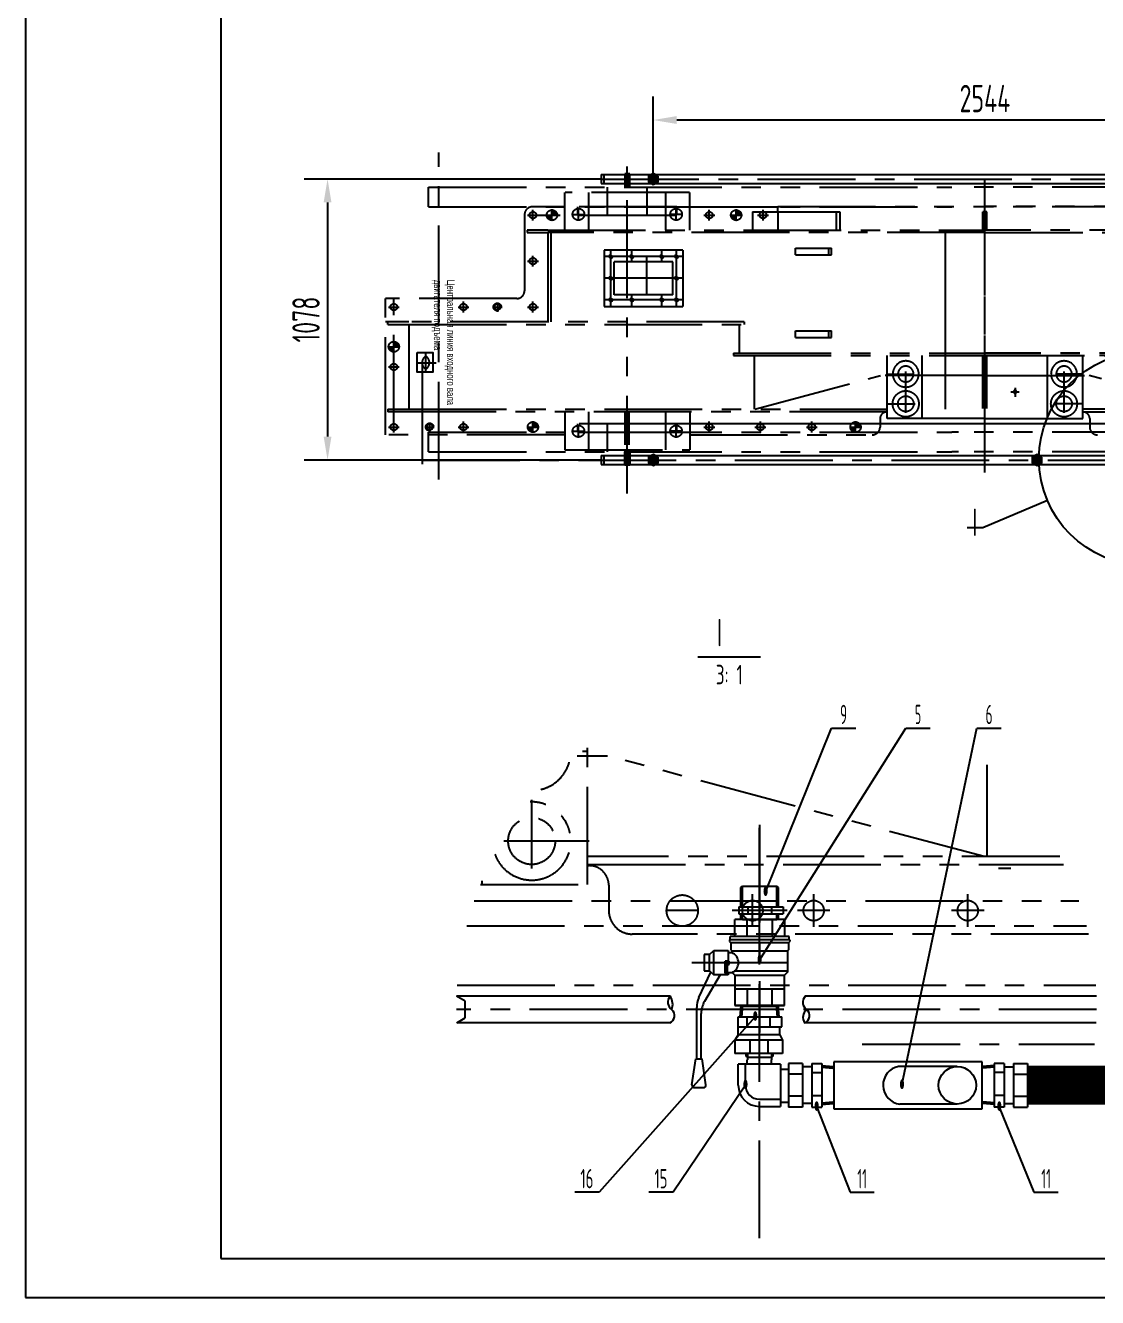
# Model space of a CAD drawing. Header units: millimetres. Extents: x -318 to 12282, y 0 to 8910.
# Drawn here: x -318 to 3794, y 0 to 4880 of the extents above; entities that cross this region are included whole.
import ezdxf
from ezdxf.enums import TextEntityAlignment as Align

# ---------------------------------------------------------------- set-up
doc = ezdxf.new("R2010")
doc.units = ezdxf.units.MM
doc.header["$LTSCALE"] = 300
for name, pattern in [('F', [0.75, 0.5, -0.25]), ('G', [2, 1.25, -0.25, 0.25, -0.25]), ('K', [2.5, 1.25, -0.25, 0.25, -0.25, 0.25, -0.25])]:
    doc.linetypes.add(name, pattern=pattern)
for name, color, linetype in [('01', 7, 'Continuous'), ('02', 1, 'Continuous'), ('04', 2, 'F'), ('05', 4, 'G'), ('07', 6, 'K'), ('08', 1, 'Continuous'), ('11', 3, 'Continuous')]:
    doc.layers.add(name, color=color, linetype=linetype)
doc.styles.get("Standard").update_dxf_attribs({"font": 'isocp', "width": 0.707, "bigfont": 'intecad.shx'})
doc.dimstyles.new('INTE', dxfattribs={"dimscale": 30, "dimtxt": 3.5, "dimasz": 3, "dimexe": 3, "dimexo": 0, "dimgap": 1, "dimtad": 1, "dimdec": 3, "dimdsep": 46, "dimtxsty": 'Standard', "dimcen": 0, "dimclrd": 1, "dimclre": 1, "dimclrt": 3, "dimaunit": 1, "dimadec": 4, "dimazin": 0, "dimtfac": 1, "dimtdec": 3, "dimtmove": 0, "dimatfit": 0, "dimfxl": 1, "dimarcsym": 0})

# ---------------------------------------------------------------- blocks, each defined once
blk = doc.blocks.new('*U19', base_point=(508.3, 1060.8))
at = {"layer": '01'}
blk.add_circle((508.3, 1060.8), 4.8, dxfattribs=at)
at = {"layer": '02'}
blk.add_arc((508.3, 1060.8), 6, 260, 170, dxfattribs=at)
blk = doc.blocks.new('*U20', base_point=(-35764, -246.9))
at = {"layer": '01'}
blk.add_circle((-35764, -246.9), 12, dxfattribs=at)
at = {"layer": '02'}
blk.add_arc((-35764, -246.9), 15, 260, 170, dxfattribs=at)
at = {"layer": '05'}
for p, q in [((-35764, -228.9), (-35764, -264.9)), ((-35746, -246.9), (-35782, -246.9))]:
    blk.add_line(p, q, dxfattribs=at)
blk = doc.blocks.new('*D53')
at = {"layer": '08', "color": 1, "lineweight": -2}
for p, q in [((1890.3, 4291.1), (750.6, 4291.1)), ((840.6, 4201.1), (840.6, 3303.1)), ((1890.3, 3213.1), (750.6, 3213.1))]:
    blk.add_line(p, q, dxfattribs=at)
at = {"layer": '08', "color": 1}
for points in [[(825.6, 4201.1), (855.6, 4201.1), (840.6, 4291.1)], [(825.6, 3303.1), (855.6, 3303.1), (840.6, 3213.1)]]:
    blk.add_solid(points, dxfattribs=at)
at = {"layer": 'Defpoints', "color": 0}
for p in [(1890.3, 4291.1), (840.6, 3213.1), (1890.3, 3213.1)]:
    blk.add_point(p, dxfattribs=at)
at = {"layer": '08', "color": 3, "insert": (758.1, 3752.1), "char_height": 105, "attachment_point": 5, "rotation": 90}
blk.add_mtext('1078', dxfattribs=at)
blk = doc.blocks.new('*D57')
at = {"layer": '08', "color": 1, "lineweight": -2}
for p, q in [((2090, 4312.5), (2090, 4607.5)), ((4633.8, 4312.5), (4633.8, 4607.5)), ((4543.8, 4517.5), (2180, 4517.5))]:
    blk.add_line(p, q, dxfattribs=at)
at = {"layer": '08', "color": 1}
for points in [[(2180, 4532.5), (2180, 4502.5), (2090, 4517.5)], [(4543.8, 4532.5), (4543.8, 4502.5), (4633.8, 4517.5)]]:
    blk.add_solid(points, dxfattribs=at)
at = {"layer": 'Defpoints', "color": 0}
for p in [(2090, 4517.5), (2090, 4312.5), (4633.8, 4312.5)]:
    blk.add_point(p, dxfattribs=at)
at = {"layer": '08', "color": 3, "insert": (3361.9, 4600), "char_height": 105, "attachment_point": 5}
blk.add_mtext('2544', dxfattribs=at)
blk = doc.blocks.new('*U83')
at = {"layer": '01'}
for points in [[(25, 292), (25, 5)], [(25, 5), (415, 5)]]:
    blk.add_lwpolyline(points, dxfattribs=at)
at = {"layer": '02'}
for points in [[(0, 297), (0, 0)], [(0, 0), (420, 0)]]:
    blk.add_lwpolyline(points, dxfattribs=at)

msp = doc.modelspace()

# ---------------------------------------------------------------- hatches: boundary and pattern name
at = {"layer": '01'}
h = msp.add_hatch(color=256, dxfattribs=at)
h.paths.add_polyline_path([(2000.255, 4273.8393), (1980.255, 4273.8393), (1980.255, 4259.8393), (2000.255, 4259.8393)])
h.paths.add_polyline_path([(2000.255, 4310.8393), (1980.255, 4310.8393), (1980.255, 4276.8393), (2000.255, 4276.8393)])
h.paths.add_polyline_path([(2000.255, 4276.8393), (1980.255, 4276.8393), (1980.255, 4273.8393), (2000.255, 4273.8393)])
h = msp.add_hatch(color=256, dxfattribs=at)
h.paths.add_polyline_path([(2108.6253, 4301.8165), (2097.7605, 4308.0893), (2082.33, 4308.0893), (2071.4652, 4301.8165), (2071.4652, 4291.0893), (2108.6253, 4291.0893)])
h.paths.add_polyline_path([(2108.6253, 4291.0893), (2071.4652, 4291.0893), (2071.4652, 4280.3621), (2082.33, 4274.0893), (2097.7605, 4274.0893), (2108.6253, 4280.3621)])
h.paths.add_polyline_path([(2090.0452, 4312.5437), (2082.33, 4308.0893), (2097.7605, 4308.0893)])
h.paths.add_polyline_path([(2097.7605, 4274.0893), (2082.33, 4274.0893), (2090.0452, 4269.6349)])
h = msp.add_hatch(color=256, dxfattribs=at)
h.paths.add_polyline_path([(2000.255, 3230.3393), (2000.255, 3244.3393), (1980.255, 3244.3393), (1980.255, 3230.3393)])
h.paths.add_polyline_path([(1980.255, 3193.3393), (2000.255, 3193.3393), (2000.255, 3227.3393), (1980.255, 3227.3393)])
h.paths.add_polyline_path([(2000.255, 3227.3393), (2000.255, 3230.3393), (1980.255, 3230.3393), (1980.255, 3227.3393)])
h = msp.add_hatch(color=256, dxfattribs=at)
h.paths.add_polyline_path([(2108.8351, 3223.8165), (2097.9703, 3230.0893), (2082.5398, 3230.0893), (2071.675, 3223.8165), (2071.675, 3213.0893), (2108.8351, 3213.0893)])
h.paths.add_polyline_path([(2108.8351, 3213.0893), (2071.675, 3213.0893), (2071.675, 3202.3621), (2082.5398, 3196.0893), (2097.9703, 3196.0893), (2108.8351, 3202.3621)])
h.paths.add_polyline_path([(2090.255, 3234.5437), (2082.5398, 3230.0893), (2097.9703, 3230.0893)])
h.paths.add_polyline_path([(2097.9703, 3196.0893), (2082.5398, 3196.0893), (2090.255, 3191.6349)])
h = msp.add_hatch(color=256, dxfattribs=at)
h.paths.add_polyline_path([(3580.4351, 3223.8165), (3569.5703, 3230.0893), (3554.1398, 3230.0893), (3543.275, 3223.8165), (3543.275, 3213.0893), (3580.4351, 3213.0893)])
h.paths.add_polyline_path([(3580.4351, 3213.0893), (3543.275, 3213.0893), (3543.275, 3202.3621), (3554.1398, 3196.0893), (3569.5703, 3196.0893), (3580.4351, 3202.3621)])
h.paths.add_polyline_path([(3561.855, 3234.5437), (3554.1398, 3230.0893), (3569.5703, 3230.0893)])
h.paths.add_polyline_path([(3569.5703, 3196.0893), (3554.1398, 3196.0893), (3561.855, 3191.6349)])
at = {"layer": '07', "linetype": 'K'}
h = msp.add_hatch(color=6, dxfattribs=at)
h.paths.add_polyline_path([(1701.355, 4132.5893), (1701.355, 4152.5893), (1681.355, 4152.5893, 0.414213562)])
h.paths.add_polyline_path([(1701.355, 4152.5893), (1721.355, 4152.5893, 0.414213562), (1701.355, 4172.5893)])
h = msp.add_hatch(color=6, dxfattribs=at)
h.paths.add_polyline_path([(2407.855, 4132.5893), (2407.855, 4152.5893), (2387.855, 4152.5893, 0.414213562)])
h.paths.add_polyline_path([(2407.855, 4152.5893), (2427.855, 4152.5893, 0.414213562), (2407.855, 4172.5893)])
h = msp.add_hatch(color=6, dxfattribs=at)
h.paths.add_polyline_path([(1094.855, 3627.5893), (1094.855, 3647.5893), (1074.855, 3647.5893, 0.414213562)])
h.paths.add_polyline_path([(1094.855, 3647.5893), (1114.855, 3647.5893, 0.414213562), (1094.855, 3667.5893)])
h = msp.add_hatch(color=6, dxfattribs=at)
h.paths.add_polyline_path([(1628.355, 3319.5893), (1628.355, 3339.5893), (1608.355, 3339.5893, 0.414213562)])
h.paths.add_polyline_path([(1628.355, 3339.5893), (1648.355, 3339.5893, 0.414213562), (1628.355, 3359.5893)])
h = msp.add_hatch(color=6, dxfattribs=at)
h.paths.add_polyline_path([(2845.855, 3339.5893), (2865.855, 3339.5893), (2865.855, 3319.5893, -0.414213562)])
h.paths.add_polyline_path([(2865.855, 3359.5893, -0.414213562), (2885.855, 3339.5893), (2865.855, 3339.5893)])

# ---------------------------------------------------------------- linework, layer by layer
for p, q in [((2593.0999, 1449.8265), (2402.5743, 1449.8265)), ((2402.5743, 1385.6265), (2402.5743, 1449.8265)), ((2450.2057, 1385.6265), (2450.2057, 1449.8265)), ((2545.4685, 1449.8265), (2545.4685, 1385.6265)), ((2593.0999, 1449.8265), (2593.0999, 1385.6265)), ((2613.3371, 1372.9407), (2382.3371, 1372.9407)), ((2382.3371, 1372.9407), (2382.3371, 1365.5237)), ((2610.7073, 1385.6265), (2384.967, 1385.6265)), ((2384.967, 1372.9407), (2384.967, 1385.6265)), ((2610.7073, 1372.9407), (2610.7073, 1385.6265)), ((2613.3371, 1372.9407), (2613.3371, 1365.5237)), ((2305.8677, 1316.1845), (2322.5784, 1331.1169)), ((2322.5784, 1238.536), (2322.5784, 1331.1169)), ((2322.5784, 1331.1169), (2376.8885, 1331.1169)), ((2376.8885, 1331.1169), (2376.8885, 1323.4517)), ((2376.8885, 1323.4517), (2376.8885, 1290.4999)), ((2376.8885, 1323.4517), (2391.5052, 1323.4517)), ((2382.3371, 1365.5237), (2387.6059, 1360.2549)), ((2608.0683, 1360.2549), (2387.6059, 1360.2549)), ((2387.6059, 1360.2549), (2387.6059, 1334.3478)), ((2387.6059, 1334.3478), (2391.5052, 1330.4485)), ((2391.5052, 1330.4485), (2604.1691, 1330.4485)), ((2391.5052, 1330.4485), (2391.5052, 1323.4517)), ((2608.0683, 1334.3478), (2604.1691, 1330.4485)), ((2604.1691, 1330.4485), (2604.1691, 1248.4822)), ((2608.0683, 1360.2549), (2613.3371, 1365.5237)), ((2608.0683, 1360.2549), (2608.0683, 1334.3478)), ((2284.9792, 1316.1845), (2284.9792, 1253.4684)), ((2305.8677, 1316.1845), (2284.9792, 1316.1845)), ((2305.8677, 1253.4684), (2305.8677, 1316.1845)), ((2376.8885, 1290.4999), (2365.7042, 1290.4999)), ((2365.7042, 1290.4999), (2365.7042, 1238.536)), ((2365.7042, 1246.2013), (2365.7042, 1290.4999)), ((2372.8839, 1290.4999), (2372.8839, 1278.0153)), ((2381.4248, 1290.4999), (2372.8839, 1290.4999)), ((2372.8839, 1278.0153), (2372.8839, 1246.2013)), ((2372.8839, 1278.0153), (2381.4248, 1278.0153)), ((2381.4248, 1278.0153), (2381.4248, 1290.4999)), ((2265.0884, 1150.5386), (2311.0736, 1248.8165)), ((2284.9792, 1253.4684), (2305.8677, 1253.4684)), ((2346.1398, 1238.536), (2286.0128, 1135.5608)), ((2305.8677, 1253.4684), (2322.5784, 1238.536)), ((2376.8885, 1238.536), (2322.5784, 1238.536)), ((2372.8839, 1250.6155), (2365.7042, 1250.6155)), ((2391.5052, 1246.2013), (2365.7042, 1246.2013)), ((2376.8885, 1246.2013), (2376.8885, 1238.536)), ((2392.8487, 1247.1387), (2402.5743, 1237.413)), ((2400.5243, 1253.83), (2604.1691, 1253.83)), ((2402.5743, 1237.413), (2593.0999, 1237.413)), ((2402.5743, 1237.413), (2402.5743, 1119.8265)), ((2604.1691, 1248.4822), (2593.0999, 1237.413)), ((2593.0999, 1119.8265), (2593.0999, 1237.413)), ((2402.5743, 1184.0265), (2593.0999, 1184.0265)), ((2450.2057, 1184.0265), (2450.2057, 1119.8265)), ((2545.4685, 1119.8265), (2545.4685, 1184.0265)), ((2256.606, 915.6892), (2256.606, 1112.3957)), ((2273.7338, 915.6892), (2273.7338, 1090.1796)), ((2402.5743, 1119.8265), (2593.0999, 1119.8265)), ((2591.6098, 1119.8265), (2404.0644, 1119.8265)), ((2238.4266, 815.8085), (2252.6837, 915.6892)), ((2252.6837, 915.6892), (2277.6561, 915.6892)), ((2291.9132, 815.8085), (2277.6561, 915.6892)), ((2247.3363, 805.5367), (2283.0036, 805.5367))]:
    msp.add_line(p, q)
for centre, radius, start, end in [((2374.3613, 1284.8265), 42.259, 293.9342017, 66.0657983), ((2346.606, 1112.3957), 90, 154.9246566, 180), ((2363.7338, 1090.1796), 90, 149.719451, 180), ((2247.3363, 814.5367), 9, 171.8763811, 270), ((2283.0036, 814.5367), 9, 270, 8.1236189)]:
    msp.add_arc(centre, radius, start, end)
at = {"layer": '01'}
for p, q in [((1890.255, 4308.0893), (4651.4549, 4308.0893)), ((1890.255, 4308.0893), (1890.255, 4274.0893)), ((1900.255, 4308.0893), (1900.255, 4274.0893)), ((2000.255, 4310.8393), (1980.255, 4310.8393)), ((1980.255, 4310.8393), (1980.255, 4259.8393)), ((2000.255, 4259.8393), (2000.255, 4310.8393)), ((1890.255, 4274.0893), (4651.4549, 4274.0893)), ((2000.255, 4276.8393), (1980.255, 4276.8393)), ((2000.255, 4273.8393), (1980.255, 4273.8393)), ((1980.255, 4259.8393), (2000.255, 4259.8393)), ((3209.5246, 4095.5893), (3209.5246, 3408.5893)), ((1203.201, 3586.5893), (1203.201, 3196.8837)), ((1890.255, 3230.0893), (1890.255, 3196.0893)), ((1890.255, 3230.0893), (5533.455, 3230.0893)), ((1900.255, 3230.0893), (1900.255, 3196.0893)), ((1980.255, 3244.3393), (2000.255, 3244.3393)), ((1980.255, 3193.3393), (1980.255, 3244.3393)), ((2000.255, 3230.3393), (1980.255, 3230.3393)), ((2000.255, 3227.3393), (1980.255, 3227.3393)), ((2000.255, 3244.3393), (2000.255, 3193.3393)), ((1890.255, 3196.0893), (5533.455, 3196.0893)), ((2000.255, 3193.3393), (1980.255, 3193.3393)), ((2501.4594, 2457.3984), (2261.4594, 2457.3984)), ((2418.06, 1499.3265), (2418.06, 1472.3265)), ((2452.8038, 1499.3265), (2452.8038, 1472.3265)), ((2542.8704, 1499.3265), (2542.8704, 1472.3265)), ((2587.9038, 1499.3265), (2587.9038, 1472.3265)), ((2154.8936, 1155.9765), (1335.8348, 1155.9765)), ((1368.8711, 1137.1581), (1335.8425, 1156.2272)), ((1368.8711, 1072.7949), (1368.8711, 1137.1581)), ((3790.0253, 1155.9765), (2672.5077, 1155.9765)), ((2415.2606, 1038.0221), (2415.2606, 1076.4121)), ((2422.8371, 1118.3946), (2572.8371, 1118.3946)), ((2426.9633, 1119.8265), (2568.7109, 1119.8265)), ((2449.461, 1038.0221), (2449.461, 1076.4121)), ((2538.1189, 1038.0221), (2538.1189, 1076.4121)), ((2582.4478, 1038.0221), (2582.4478, 1076.4121)), ((1336.9309, 1054.3542), (1368.8711, 1072.7949)), ((2152.8118, 1053.9765), (1336.9507, 1053.9765)), ((2415.8977, 1007.9791), (2415.8977, 1038.0221)), ((2575.0538, 1007.9791), (2575.0538, 1038.0221)), ((3788.9094, 1053.9765), (2669.083, 1053.9765)), ((2415.8977, 1007.9791), (2402.8817, 986.9381)), ((2585.9724, 986.9381), (2402.8817, 986.9381)), ((2402.8817, 986.9381), (2402.8817, 936.7349)), ((2575.0538, 1007.9791), (2415.8977, 1007.9791)), ((2460.1774, 986.9381), (2460.1774, 936.7349)), ((2528.6768, 986.9381), (2528.6768, 936.7349)), ((2575.0538, 1007.9791), (2585.9724, 986.9381)), ((2585.9724, 986.9381), (2585.9724, 936.7349)), ((2585.9724, 936.7349), (2402.8817, 936.7349)), ((2445.5536, 936.7349), (2445.5536, 926.2273)), ((2548.1536, 936.7349), (2548.1536, 926.2273)), ((2415.8536, 814.3962), (2415.8536, 895.3962)), ((2577.8536, 895.3962), (2415.8536, 895.3962)), ((2443.5545, 814.3962), (2443.5545, 895.3962)), ((2445.5536, 926.2273), (2450.9536, 920.8273)), ((2450.0882, 895.3962), (2450.0882, 911.6473)), ((2542.7536, 920.8273), (2450.9536, 920.8273)), ((2548.1536, 926.2273), (2542.7536, 920.8273)), ((2543.619, 895.3962), (2543.619, 911.6473)), ((2577.8536, 895.3962), (2577.8536, 733.3962)), ((2662.6468, 898.5739), (2608.6468, 898.5739)), ((2697.4433, 884.5522), (2662.6468, 884.5522)), ((2697.4433, 897.9898), (2735.8332, 897.9898)), ((3351.8455, 904.3962), (2781.8455, 904.3962)), ((2781.8455, 904.3962), (2781.8455, 724.3962)), ((3256.0773, 886.3962), (3031.0776, 886.3962)), ((3351.8455, 724.3962), (3351.8455, 904.3962)), ((3436.2478, 897.9898), (3397.8578, 897.9898)), ((3436.2478, 884.5522), (3471.0443, 884.5522)), ((2608.6468, 874.7876), (2577.8536, 874.7876)), ((2662.6468, 856.4851), (2608.6468, 856.4851)), ((2697.4433, 863.7894), (2735.8332, 863.7894)), ((3436.2478, 863.7894), (3397.8578, 863.7894)), ((2496.8536, 761.0972), (2577.8536, 761.0972)), ((2496.8536, 733.3962), (2577.8536, 733.3962)), ((2608.6468, 747.9671), (2577.8536, 747.9671)), ((2662.6468, 772.3074), (2608.6468, 772.3074)), ((2697.4433, 744.9381), (2662.6468, 744.9381)), ((2697.4433, 775.1316), (2735.8332, 775.1316)), ((3256.0773, 742.3962), (3035.693, 742.3962)), ((3436.2478, 775.1316), (3397.8578, 775.1316)), ((3436.2478, 744.9381), (3471.0443, 744.9381)), ((2662.6468, 730.2185), (2608.6468, 730.2185)), ((2697.4433, 730.8026), (2735.8332, 730.8026)), ((2781.8455, 724.3962), (3351.8455, 724.3962)), ((3436.2478, 730.8026), (3397.8578, 730.8026))]:
    msp.add_line(p, q, dxfattribs=at)
at = {"layer": '01', "color": 7, "linetype": 'Continuous'}
for p, q in [((3413.4159, 1647.8814), (3461.5306, 1647.8814)), ((2425.8371, 1572.8265), (2431.8371, 1578.8265)), ((2425.8371, 1499.3265), (2425.8371, 1572.8265)), ((2431.8371, 1578.8265), (2563.8371, 1578.8265)), ((2569.8371, 1572.8265), (2563.8371, 1578.8265)), ((2569.8371, 1499.3265), (2569.8371, 1572.8265)), ((2431.8371, 1521.8265), (2563.8371, 1521.8265)), ((2418.06, 1499.3265), (2587.9038, 1499.3265)), ((2418.06, 1472.3265), (2587.9038, 1472.3265)), ((2425.8371, 1449.8265), (2425.8371, 1472.3265)), ((2569.8371, 1449.8265), (2569.8371, 1472.3265)), ((2431.8371, 1449.8265), (2563.8371, 1449.8265)), ((2415.2606, 1076.4121), (2582.4478, 1076.4121)), ((2423.1425, 1076.4121), (2426.9858, 1120.3412)), ((2563.8371, 1119.8265), (2431.8371, 1119.8265)), ((2432.8695, 1119.8265), (2562.8048, 1119.8265)), ((2572.5317, 1076.4121), (2568.6884, 1120.3412)), ((2415.2606, 1038.0221), (2582.4478, 1038.0221)), ((2450.9536, 920.8273), (2450.9536, 911.6473)), ((2542.7536, 920.8273), (2542.7536, 911.6473)), ((2608.6468, 898.5739), (2608.6468, 730.2185)), ((2662.6468, 898.5739), (2662.6468, 730.2185)), ((2697.4433, 897.9898), (2697.4433, 730.8026)), ((2735.8332, 897.9898), (2735.8332, 730.8026)), ((2735.8332, 890.1079), (2779.7624, 886.2646)), ((3397.8578, 890.1079), (3353.9287, 886.2646)), ((3397.8578, 897.9898), (3397.8578, 730.8026)), ((3436.2478, 897.9898), (3436.2478, 730.8026)), ((2735.8332, 740.7187), (2779.7624, 744.562)), ((3397.8578, 740.7187), (3353.9287, 744.562))]:
    msp.add_line(p, q, dxfattribs=at)
at = {"layer": '01'}
for points in [[(2108.6253, 4301.8165), (2090.0452, 4312.5437), (2071.4652, 4301.8165), (2071.4652, 4280.3621), (2090.0452, 4269.6349), (2108.6253, 4280.3621)], [(2108.6253, 4301.8165), (2090.0452, 4312.5437), (2071.4652, 4301.8165), (2071.4652, 4280.3621), (2090.0452, 4269.6349), (2108.6253, 4280.3621)], [(1184.8007, 3625.05), (1244.5444, 3625.05), (1244.5444, 3550.7691), (1184.8007, 3550.7691)], [(2108.8351, 3223.8165), (2090.255, 3234.5437), (2071.675, 3223.8165), (2071.675, 3202.3621), (2090.255, 3191.6349), (2108.8351, 3202.3621)], [(3580.4351, 3223.8165), (3561.855, 3234.5437), (3543.275, 3223.8165), (3543.275, 3202.3621), (3561.855, 3191.6349), (3580.4351, 3202.3621)], [(3580.4351, 3223.8165), (3561.855, 3234.5437), (3543.275, 3223.8165), (3543.275, 3202.3621), (3561.855, 3191.6349), (3580.4351, 3202.3621)]]:
    msp.add_lwpolyline(points, close=True, dxfattribs=at)
msp.add_circle((3256.0773, 814.3962), 72, dxfattribs=at)
for centre, radius, start, end in [((2179.7264, 1132.8293), 33.9479, 137.0120757, 236.8487143), ((2104.0767, 1123.634), 60.2361, 341.3859926, 32.4747974), ((2697.3405, 1132.8293), 33.9479, 137.0120757, 236.8487143), ((2141.883, 1081.6927), 29.7931, 291.5199686, 49.6770612), ((2699.9928, 1074.9875), 36.2721, 125.7983808, 215.398649), ((2659.4971, 1081.6927), 29.7931, 291.5199686, 49.6770612), ((3043.8738, 814.7324), 72.7973, 100.1239786, 263.5475772), ((2496.8536, 814.3962), 81, 180, 270), ((2496.8536, 814.3962), 53.299, 180, 270)]:
    msp.add_arc(centre, radius, start, end, dxfattribs=at)
at = {"layer": '02', "color": 1, "linetype": 'Continuous'}
for p, q in [((4542.555, 3352.0393), (2180.555, 3352.0393)), ((3260.055, 3320.3393), (3235.055, 3320.3393)), ((3260.055, 3244.3393), (3235.055, 3244.3393)), ((2431.8371, 1499.3265), (2431.8371, 1578.8265)), ((2563.8371, 1499.3265), (2563.8371, 1578.8265)), ((2431.8371, 1449.8265), (2431.8371, 1472.3265)), ((2563.8371, 1449.8265), (2563.8371, 1472.3265)), ((2429.0712, 1076.4121), (2432.8695, 1119.8265)), ((2566.603, 1076.4121), (2562.8048, 1119.8265)), ((2735.8332, 884.1792), (2779.2476, 880.381)), ((3397.8578, 884.1792), (3354.4434, 880.381)), ((2735.8332, 746.6474), (2779.2476, 750.4456)), ((3397.8578, 746.6474), (3354.4434, 750.4456))]:
    msp.add_line(p, q, dxfattribs=at)
at = {"layer": '02'}
for p, q in [((3601.6283, 3057.9821), (3353.7737, 2953.0196)), ((3353.7737, 2953.0196), (3293.7737, 2953.0196)), ((2497.8371, 1293.9228), (3058.9826, 2184.8068)), ((2520.7104, 1555.1617), (2773.3736, 2184.8068)), ((2773.3736, 2184.8068), (2866.3736, 2184.8068)), ((3043.8738, 814.7324), (3331.3971, 2184.8068)), ((3058.9826, 2184.8068), (3151.9826, 2184.8068)), ((3331.3971, 2184.8068), (3424.3971, 2184.8068)), ((2481.0669, 1076.4121), (1881.7957, 403.9659)), ((2450.9536, 936.7349), (2450.9536, 920.8273)), ((2542.7536, 936.7349), (2542.7536, 920.8273)), ((2443.5545, 814.3962), (2165.8246, 403.9659)), ((2716.6383, 730.8026), (2844.5029, 403.9659)), ((3417.0528, 730.8026), (3550.162, 403.9659)), ((1881.7957, 403.9659), (1788.7957, 403.9659)), ((2165.8246, 403.9659), (2072.8246, 403.9659)), ((2844.5029, 403.9659), (2937.5029, 403.9659)), ((3550.162, 403.9659), (3643.162, 403.9659))]:
    msp.add_line(p, q, dxfattribs=at)
msp.add_circle((3978.4547, 3217.562), 409.2235, dxfattribs=at)
at = {"layer": '04', "color": 2, "linetype": 'F'}
for p, q in [((1914.055, 4152.1393), (1914.055, 4259.8393)), ((2066.055, 4152.1393), (2066.055, 4259.8393)), ((1914.055, 3244.3393), (1914.055, 3352.0393))]:
    msp.add_line(p, q, dxfattribs=at)
at = {"layer": '05', "color": 4, "linetype": 'G'}
for p, q in [((1267.355, 3138.2412), (1267.355, 4393.333)), ((1890.255, 4291.0893), (5706.9032, 4291.0893)), ((3361.855, 3244.3393), (3361.855, 4259.8393)), ((1990.055, 3146.2391), (1990.055, 3415.046)), ((1203.201, 3213.0893), (5533.455, 3213.0893)), ((2497.8371, 227.5486), (2497.8371, 1857.8061)), ((2497.8371, 1814.0094), (2497.8371, 1017.3975)), ((2497.8371, 1340.1261), (2497.8371, 1626.8601)), ((2392.8371, 1485.8265), (2602.8371, 1485.8265)), ((2238.3371, 1284.8265), (2608.2354, 1284.8265)), ((3790.5273, 1104.9765), (1335.3328, 1104.9765)), ((2891.5693, 971.8844), (3781.827, 971.8844))]:
    msp.add_line(p, q, dxfattribs=at)
at = {"layer": '07', "color": 6, "linetype": 'K'}
for p, q in [((1990.255, 3084.5916), (1990.255, 4338.9804)), ((3361.855, 3165.5507), (3361.855, 4302.9255)), ((1228.055, 4259.8393), (3235.055, 4259.8393)), ((1228.055, 4183.8393), (1228.055, 4259.8393)), ((5495.055, 4259.8393), (3260.055, 4259.8393)), ((1750.255, 4095.5893), (1750.255, 4239.5893)), ((2228.405, 4239.5893), (1752.105, 4239.5893)), ((1842.755, 4095.5893), (1842.755, 4239.5893)), ((2137.755, 4095.5893), (2137.755, 4239.5893)), ((2230.255, 4095.5893), (2230.255, 4239.5893)), ((1228.055, 4183.8393), (3235.055, 4183.8393)), ((1596.255, 4154.5893), (1596.255, 3862.5893)), ((1607.5229, 4152.5893), (1732.8784, 4152.5893)), ((1750.255, 4184.5893), (1626.605, 4184.5893)), ((1628.355, 4131.7572), (1628.355, 4173.4215)), ((1701.355, 4131.7572), (1701.355, 4173.4215)), ((1782.0229, 4155.5893), (1823.6872, 4155.5893)), ((2180.555, 4183.8393), (1799.555, 4183.8393)), ((1799.555, 4183.8393), (1799.555, 4152.0393)), ((1799.555, 4152.0393), (2180.555, 4152.0393)), ((1802.855, 4134.7572), (1802.855, 4176.4215)), ((2198.4618, 4155.5893), (2156.7976, 4155.5893)), ((2177.6297, 4134.7572), (2177.6297, 4176.4215)), ((2180.555, 4152.0393), (2180.555, 4183.8393)), ((2228.405, 4184.5893), (2567.855, 4184.5893)), ((2284.0229, 4152.5893), (2325.6872, 4152.5893)), ((2304.855, 4131.7572), (2304.855, 4173.4215)), ((2387.0229, 4152.5893), (2428.6872, 4152.5893)), ((2407.855, 4131.7572), (2407.855, 4173.4215)), ((2470.0166, 4165.5893), (2470.0166, 4095.5893)), ((2470.0166, 4165.5893), (2805.9174, 4165.5893)), ((2490.0229, 4152.5893), (2531.6872, 4152.5893)), ((2510.855, 4131.7572), (2510.855, 4173.4215)), ((2567.855, 4185.7893), (3361.855, 4185.7893)), ((2567.855, 4165.5893), (2567.855, 4185.7893)), ((2567.855, 4165.5893), (2567.855, 4095.5893)), ((2791.7502, 4165.5893), (2791.7502, 4095.5893)), ((2805.9174, 4165.5893), (2805.9174, 4095.5893)), ((5495.055, 4183.8393), (3260.055, 4183.8393)), ((3354.355, 4095.5893), (3354.355, 4165.5893)), ((3369.355, 4165.5893), (3354.355, 4165.5893)), ((4155.855, 4185.7893), (3361.855, 4185.7893)), ((3369.355, 4095.5893), (3369.355, 4165.5893)), ((1685.605, 4095.5893), (1605.717, 4095.5893)), ((1605.717, 4095.5893), (1605.717, 4085.5893)), ((1605.717, 4085.5893), (1685.605, 4085.5893)), ((1685.255, 4085.5893), (1685.255, 3743.5893)), ((1685.605, 4095.5893), (3361.855, 4095.5893)), ((3361.855, 4085.5893), (1685.605, 4085.5893)), ((1697.255, 4085.5893), (1697.255, 3743.5893)), ((5038.105, 4095.5893), (3361.855, 4095.5893)), ((3361.855, 4085.5893), (5038.105, 4085.5893)), ((1902.0744, 4018.5893), (1902.0744, 3802.5893)), ((2203.9155, 4018.5893), (1902.0744, 4018.5893)), ((1927.0744, 3802.5893), (1927.0744, 4018.5893)), ((2007.7578, 3974.0893), (2007.7578, 4018.5893)), ((2122.7578, 3974.0893), (2122.7578, 4018.5893)), ((2178.9155, 3802.5893), (2178.9155, 4018.5893)), ((2203.9155, 4018.5893), (2203.9155, 3802.5893)), ((2635.5796, 4000.5893), (2635.5796, 4025.5893)), ((2635.5796, 4025.5893), (2773.5393, 4025.5893)), ((2763.2179, 4000.5893), (2763.2179, 4025.5893)), ((2773.5393, 4000.5893), (2773.5393, 4025.5893)), ((1607.5229, 3976.0893), (1649.1872, 3976.0893)), ((1628.355, 3955.2572), (1628.355, 3996.9215)), ((2203.9155, 3993.5893), (1902.0744, 3993.5893)), ((1939.6011, 3847.0893), (1939.6011, 3974.0893)), ((2165.1733, 3974.0893), (1939.6011, 3974.0893)), ((2065.2578, 3847.0893), (2065.2578, 3993.5893)), ((2165.1733, 3847.0893), (2165.1733, 3974.0893)), ((2635.5796, 4000.5893), (2773.5393, 4000.5893)), ((2203.9155, 3910.5893), (1902.0744, 3910.5893)), ((2065.2578, 3876.3717), (2065.2578, 3949.1824)), ((1063.255, 3309.5893), (1063.255, 3832.5893)), ((1566.605, 3832.5893), (1063.255, 3832.5893)), ((1094.855, 3318.7572), (1094.855, 3832.5893)), ((1361.855, 3779.2572), (1361.855, 3820.9215)), ((1628.355, 3779.2572), (1628.355, 3820.9215)), ((2203.9155, 3827.5893), (1902.0744, 3827.5893)), ((2165.1733, 3847.0893), (1939.6011, 3847.0893)), ((2007.7578, 3802.5893), (2007.7578, 3847.0893)), ((2122.7578, 3802.5893), (2122.7578, 3847.0893)), ((1074.0229, 3800.0893), (1115.6872, 3800.0893)), ((1341.0229, 3800.0893), (1382.6872, 3800.0893)), ((1607.5229, 3800.0893), (1649.1872, 3800.0893)), ((1902.0744, 3802.5893), (2203.9155, 3802.5893)), ((2438.8635, 3743.5893), (1063.255, 3743.5893)), ((1152.255, 3743.5893), (1072.117, 3743.5893)), ((1072.117, 3733.5893), (1072.117, 3743.5893)), ((1072.117, 3733.5893), (1152.2547, 3733.5893)), ((1152.2547, 3733.5893), (2438.8635, 3733.5893)), ((1152.255, 3733.5893), (1152.255, 3408.5893)), ((2419.7584, 3733.5893), (2419.7584, 3623.5893)), ((2438.8635, 3743.5893), (2438.8635, 3733.5893)), ((2438.8635, 3743.5893), (2438.8635, 3733.5893)), ((2635.5796, 3683.5893), (2635.5796, 3708.5893)), ((2635.5796, 3708.5893), (2773.5393, 3708.5893)), ((2635.5796, 3683.5893), (2773.5393, 3683.5893)), ((2763.2179, 3683.5893), (2763.2179, 3708.5893)), ((2773.5393, 3683.5893), (2773.5393, 3708.5893)), ((1074.0229, 3647.5893), (1115.6872, 3647.5893)), ((1217.2625, 3552.1683), (1217.2625, 3628.5666)), ((2397.4834, 3623.5893), (3361.855, 3623.5893)), ((2397.4834, 3623.5893), (2397.4834, 3613.5893)), ((2397.4834, 3613.5893), (3361.855, 3613.5893)), ((2476.355, 3613.5893), (2476.355, 3408.5893)), ((2986.855, 3537.5893), (2986.855, 3613.5893)), ((3121.855, 3537.5893), (3121.855, 3613.5893)), ((3354.355, 3410.5893), (3354.355, 3613.5893)), ((4326.2267, 3623.5893), (3361.855, 3623.5893)), ((4326.2267, 3613.5893), (3361.855, 3613.5893)), ((3369.355, 3410.5893), (3369.355, 3613.5893)), ((3369.355, 3613.5893), (4247.355, 3613.5893)), ((3601.855, 3537.5893), (3601.855, 3613.5893)), ((3736.855, 3537.5893), (3736.855, 3613.5893)), ((1074.0229, 3570.0893), (1115.6872, 3570.0893)), ((1183.1954, 3586.5893), (1257.2969, 3586.5893)), ((2480.0871, 3408.5893), (2961.5216, 3537.5893)), ((3354.355, 3537.5893), (2961.5216, 3537.5893)), ((2986.855, 3543.0893), (3086.2918, 3543.0893)), ((2986.855, 3372.9893), (2986.855, 3537.5893)), ((3058.355, 3393.6232), (3058.355, 3553.127)), ((3121.855, 3372.9893), (3121.855, 3537.5893)), ((3369.355, 3537.5893), (3762.1884, 3537.5893)), ((3601.855, 3372.9893), (3601.855, 3537.5893)), ((3736.855, 3543.0893), (3637.4183, 3543.0893)), ((3665.355, 3393.6232), (3665.355, 3553.127)), ((3736.855, 3372.9893), (3736.855, 3537.5893)), ((4243.623, 3408.5893), (3762.1884, 3537.5893)), ((3461.7495, 3474.9893), (3493.4735, 3474.9893)), ((3477.73, 3489.9667), (3477.73, 3455.4683)), ((2984.7878, 3428.5893), (3093.86, 3428.5893)), ((3738.9223, 3428.5893), (3629.8501, 3428.5893)), ((2986.855, 3398.5893), (1063.255, 3398.5893)), ((1072.117, 3408.5893), (1152.2547, 3408.5893)), ((1072.117, 3408.5893), (1072.117, 3398.5893)), ((1152.255, 3398.5893), (1072.117, 3398.5893)), ((1152.2547, 3408.5893), (2986.855, 3408.5893)), ((1750.255, 3398.5893), (1750.255, 3252.1893)), ((1842.755, 3252.1893), (1842.755, 3398.5893)), ((1982.755, 3271.5893), (1982.755, 3398.5893)), ((1997.755, 3271.5893), (1997.755, 3398.5893)), ((2137.755, 3252.1893), (2137.755, 3398.5893)), ((2230.255, 3398.5893), (2230.255, 3252.1893)), ((2959.7878, 3371.9986), (2959.7878, 3339.5893)), ((2959.7878, 3371.9986), (2959.7878, 3339.5893)), ((3361.855, 3372.9893), (2986.855, 3372.9893)), ((3361.855, 3372.9893), (3736.855, 3372.9893)), ((5571.4553, 3408.5893), (3736.855, 3408.5893)), ((3736.855, 3398.5893), (5660.455, 3398.5893)), ((3763.9223, 3371.9986), (3763.9223, 3339.5893)), ((3763.9223, 3371.9986), (3763.9223, 3339.5893)), ((1074.0229, 3339.5893), (1115.6872, 3339.5893)), ((1228.055, 3320.3393), (3235.055, 3320.3393)), ((1228.055, 3244.3393), (1228.055, 3320.3393)), ((1341.0229, 3339.5893), (1382.6872, 3339.5893)), ((1361.855, 3318.7572), (1361.855, 3360.4215)), ((1607.5229, 3339.5893), (1649.1872, 3339.5893)), ((1628.355, 3318.7572), (1628.355, 3360.4215)), ((1782.0229, 3323.5893), (1823.6872, 3323.5893)), ((2180.555, 3352.0393), (1799.555, 3352.0393)), ((1799.555, 3352.0393), (1799.555, 3320.3393)), ((1799.555, 3320.3393), (2180.555, 3320.3393)), ((1802.855, 3302.7572), (1802.855, 3344.4215)), ((2198.4618, 3323.5893), (2156.7976, 3323.5893)), ((2177.6297, 3302.7572), (2177.6297, 3344.4215)), ((2180.555, 3320.3393), (2180.555, 3352.0393)), ((2284.0229, 3339.5893), (2325.6872, 3339.5893)), ((2304.855, 3318.7572), (2304.855, 3360.4215)), ((2480.0229, 3339.5893), (2521.6872, 3339.5893)), ((2500.855, 3318.7572), (2500.855, 3360.4215)), ((2677.0229, 3339.5893), (2718.6872, 3339.5893)), ((2697.855, 3318.7572), (2697.855, 3360.4215)), ((2845.0229, 3339.5893), (2886.6872, 3339.5893)), ((2865.855, 3318.7572), (2865.855, 3360.4215)), ((5495.055, 3320.3393), (3260.055, 3320.3393)), ((1750.255, 3309.5893), (1063.255, 3309.5893)), ((2230.255, 3309.5893), (2929.7878, 3309.5893)), ((1228.055, 3244.3393), (3235.055, 3244.3393)), ((1750.255, 3252.1893), (2230.255, 3252.1893)), ((5495.055, 3244.3393), (3260.055, 3244.3393)), ((1838.1309, 2078.4765), (1838.1309, 2109.2736)), ((1797.8041, 2078.4765), (1914.1311, 2078.4765)), ((1838.1309, 2094.9765), (1818.9792, 2094.9765)), ((1838.1309, 1584.6765), (1838.1309, 2078.4765)), ((3358.4348, 1691.4765), (1914.1311, 2078.4765)), ((3369.6309, 2043.8181), (3369.6309, 1691.4765)), ((1623.6309, 1646.5781), (1623.6309, 1908.8958)), ((1844.3326, 1751.4765), (1517.1161, 1751.4765)), ((3648.6336, 1691.4765), (1838.1309, 1691.4765)), ((1838.1309, 1661.4765), (3663.9464, 1661.4765)), ((1427.2557, 1584.6765), (1838.1309, 1584.6765)), ((1433.1309, 1584.6765), (1433.1309, 1598.7371)), ((1919.3326, 1581.7045), (1919.3326, 1484.4765)), ((1919.3326, 1581.7045), (1919.3326, 1484.4765)), ((1403.4398, 1521.8265), (3722.4203, 1521.8265)), ((2470.8373, 1421.9801), (2470.8373, 1546.9729)), ((2705.1309, 1421.9801), (2705.1309, 1546.9729)), ((3296.1309, 1421.9801), (3296.1309, 1546.9729)), ((2263.6273, 1484.4765), (2138.6345, 1484.4765)), ((2767.6273, 1484.4765), (2642.6345, 1484.4765)), ((3358.6273, 1484.4765), (3233.6345, 1484.4765)), ((1374.6092, 1426.7265), (3751.2509, 1426.7265)), ((3759.1549, 1394.4765), (2009.3326, 1394.4765)), ((1337.8905, 1198.7265), (3787.9696, 1198.7265)), ((3471.0443, 898.5739), (3471.0443, 730.2185)), ((3471.0443, 898.5739), (3525.0443, 898.5739)), ((3525.0443, 898.5739), (3525.0443, 730.2185)), ((3471.0443, 856.4851), (3525.0443, 856.4851)), ((3525.0443, 814.3962), (3752.3669, 814.3962)), ((3471.0443, 772.3074), (3525.0443, 772.3074)), ((3471.0443, 730.2185), (3525.0443, 730.2185))]:
    msp.add_line(p, q, dxfattribs=at)
at = {"layer": '07', "color": 6, "linetype": 'K', "const_width": 150}
msp.add_lwpolyline([(3525.0443, 814.3962), (3849.5871, 814.3962)], dxfattribs=at)
at = {"layer": '07', "color": 6, "linetype": 'K'}
for centre, radius in [((1628.355, 4152.5893), 13), ((1701.355, 4152.5893), 20), ((1802.855, 4155.5893), 22.5), ((2177.6297, 4155.5893), 22.5), ((2304.855, 4152.5893), 13), ((2407.855, 4152.5893), 20), ((2510.855, 4152.5893), 13), ((1628.355, 3976.0893), 13), ((1094.855, 3800.0893), 13), ((1361.855, 3800.0893), 13), ((1628.355, 3800.0893), 13), ((1094.855, 3647.5893), 20), ((1094.855, 3570.0893), 13), ((3058.355, 3428.5893), 50), ((3665.355, 3428.5893), 50), ((3058.355, 3428.5893), 30), ((3665.355, 3428.5893), 30), ((1094.855, 3339.5893), 13), ((1361.855, 3339.5893), 13), ((1628.355, 3339.5893), 20), ((1802.855, 3323.5893), 22.5), ((2177.6297, 3323.5893), 22.5), ((2304.855, 3339.5893), 13), ((2500.855, 3339.5893), 13), ((2697.855, 3339.5893), 13), ((2865.855, 3339.5893), 20), ((1623.6309, 1751.4765), 90), ((2201.1309, 1484.4765), 60), ((2470.8373, 1484.4765), 39), ((2705.1309, 1484.4765), 39), ((3296.1309, 1484.4765), 39)]:
    msp.add_circle(centre, radius, dxfattribs=at)
for centre, radius, start, end in [((1626.255, 4154.5893), 30, 90, 180), ((1566.255, 3862.5893), 30, 270, 360), ((1232.0116, 3586.5893), 29.0265, 120.5391029, 239.4608971), ((1202.5134, 3586.5893), 29.0265, 300.5391029, 59.4608971), ((3058.355, 3543.0893), 50, 353.6846844, 186.3153156), ((3058.355, 3543.0893), 30, 349.4360224, 190.5639776), ((3665.355, 3543.0893), 50, 353.6846844, 186.3153156), ((3665.355, 3543.0893), 30, 349.4360224, 190.5639776), ((3058.355, 3543.0893), 50, 186.3153156, 353.6846844), ((3058.355, 3543.0893), 30, 190.5639776, 349.4360224), ((3665.355, 3543.0893), 50, 186.3153156, 353.6846844), ((3665.355, 3543.0893), 30, 190.5639776, 349.4360224), ((3483.33, 3474.9893), 10.6, 121.8907918, 238.1092021), ((3472.13, 3474.9893), 10.6, 301.8907824, 58.1092114), ((2984.9156, 3371.9457), 25.1279, 85.5734761, 179.8792412), ((3738.7944, 3371.9457), 25.1279, 0.1207588, 94.4265239), ((2929.7878, 3339.5893), 30, 270, 0), ((3793.9223, 3339.5893), 30, 180, 270), ((1623.6309, 2094.9765), 150, 283.6838372, 344.0865085), ((1623.6309, 1751.4765), 150, 199.6318807, 92.4086575), ((1843.9491, 1581.5456), 75.3837, 0.1207588, 94.4265239), ((2009.3326, 1484.4765), 90, 180, 270)]:
    msp.add_arc(centre, radius, start, end, dxfattribs=at)

# ---------------------------------------------------------------- block references
at = {"layer": '01', "xscale": 30, "yscale": 30, "zscale": 30}
msp.add_blockref('*U83', (-318.062, 0), dxfattribs=at)
at = {"layer": '07', "color": 6, "linetype": 'K', "rotation": 180}
for p in [(1927.0744, 3993.5893), (2007.7578, 3993.5893), (2122.7578, 3993.5893), (2178.9155, 3993.5893), (1927.0744, 3910.5893), (2178.9155, 3910.5893), (1927.0744, 3827.5893), (2007.7578, 3827.5893), (2122.7578, 3827.5893), (2178.9155, 3827.5893)]:
    msp.add_blockref('*U19', p, dxfattribs=at)
at = {"layer": '07', "color": 6, "linetype": 'K', "xscale": -1}
for p in [(1491.855, 3800.0893), (1231.855, 3339.5893)]:
    msp.add_blockref('*U20', p, dxfattribs=at)

# ---------------------------------------------------------------- texts
at = {"layer": '01', "insert": (1328.6158, 3904.6676), "char_height": 30, "attachment_point": 1, "rotation": 270}
msp.add_mtext('{\\fArial|b0|i0|c204|p34;\\C3;Центральная линия входного вала\\Pдвигателя подъема}', dxfattribs=at)
at = {"layer": '01', "char_height": 105, "attachment_point": 1}
for insert in [(3312.5452, 3026.9901), (2333.2995, 2603.7313)]:
    msp.add_mtext('{\\C3;I}', dxfattribs=dict(at, insert=insert))
at = {"layer": '02', "width": 0.605172}
for p, p2 in [((2511.7104, 1540.1617), (2529.7104, 1540.1617)), ((2488.8371, 1278.9228), (2506.8371, 1278.9228)), ((2472.0669, 1061.4121), (2490.0669, 1061.4121)), ((2434.5545, 799.3962), (2452.5545, 799.3962)), ((3034.8738, 799.7324), (3052.8738, 799.7324)), ((2707.6383, 715.8026), (2725.6383, 715.8026)), ((3408.0528, 715.8026), (3426.0528, 715.8026))]:
    msp.add_text('●', height=30, dxfattribs=at).set_placement(p, p2, align=Align.FIT)
at = {"layer": '11', "width": 0.707}
msp.add_text('3: 1', height=75, dxfattribs=at).set_placement((2381.4594, 2352.3984), align=Align.CENTER)
at = {"layer": '11'}
for s, height, width, p, p2 in [('9', 74.2462, 0.579528, (2806.5007, 2199.8068), (2833.2465, 2199.8068)), ('5', 74.2462, 0.527686, (3093.897, 2199.8068), (3117.0681, 2199.8068)), ('6', 74.2462, 0.600695, (3364.5261, 2199.8068), (3391.2682, 2199.8068)), ('16', 74.24621, 0.610556, (1810.3723, 418.9659), (1860.2191, 418.9659)), ('15', 74.24621, 0.609833, (2094.616, 418.9659), (2144.0332, 418.9659)), ('11', 74.24621, 0.582235, (2872.6307, 418.9659), (2909.3751, 418.9659)), ('11', 74.24621, 0.582235, (3578.2898, 418.9659), (3615.0342, 418.9659))]:
    msp.add_text(s, height=height, dxfattribs=dict(at, width=width)).set_placement(p, p2, align=Align.FIT)

# ---------------------------------------------------------------- dimensions: what is measured, and where the dimension line sits
at = {"layer": '08'}
dim = msp.add_linear_dim(base=(2090.0452, 4517.5123), p1=(4633.847, 4312.5437), p2=(2090.0452, 4312.5437), text='2544', dimstyle='INTE', dxfattribs=at)
dim.commit()
dim.dimension.update_dxf_attribs({"geometry": '*D57', "text_midpoint": (3361.9461, 4600.0227)})
dim = msp.add_linear_dim(base=(840.5541, 3213.0893), p1=(1890.255, 4291.0893), p2=(1890.255, 3213.0893), angle=90, dimstyle='INTE', dxfattribs=at)
dim.commit()
dim.dimension.update_dxf_attribs({"geometry": '*D53', "text_midpoint": (758.0541, 3752.0893)})

doc.saveas('drawing.dxf')
